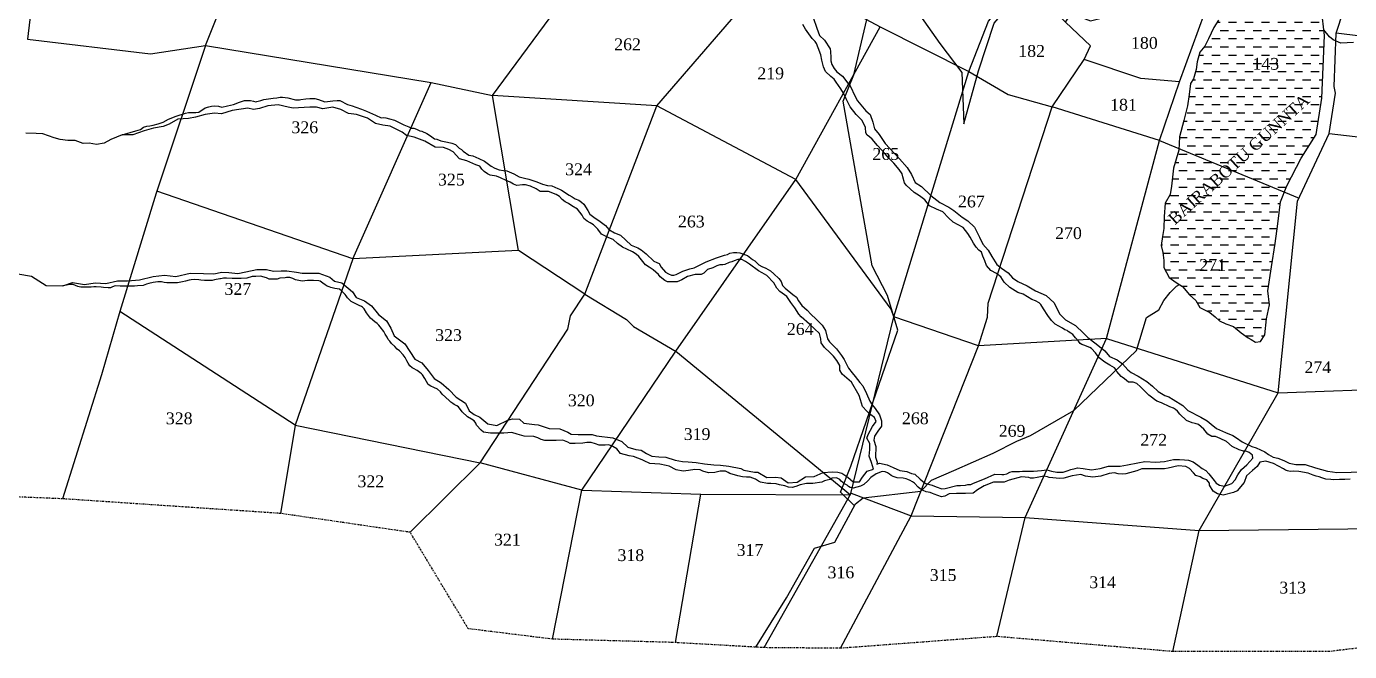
# Model space of a CAD drawing. Header units: millimetres. Extents: x 838 to 3141, y -219 to 909.
# Drawn here: x 2158.3 to 2559.2, y 184.4 to 373.8 of the extents above; entities that cross this region are included whole.
import ezdxf

# ---------------------------------------------------------------- set-up
doc = ezdxf.new("R2010")
doc.units = ezdxf.units.MM
doc.header["$MEASUREMENT"] = 0
doc.linetypes.add('ACAD_ISO07W100', pattern=[3, 0, -3])
doc.linetypes.add('BORDER', pattern=[1.75, 0.5, -0.25, 0.5, -0.25, 0, -0.25])
doc.layers.add('FOOTPATH', color=150, linetype='ACAD_ISO07W100', lineweight=30)
doc.layers.add('VILL_BOUNDARY', color=6, linetype='BORDER', lineweight=30)
for name, color, linetype in [('NALA', 4, 'Continuous'), ('SURVEY_BND', 7, 'Continuous'), ('TEXT', 7, 'Continuous'), ('WATER_BODY', 4, 'Continuous')]:
    doc.layers.add(name, color=color, linetype=linetype)
doc.styles.get("Standard").update_dxf_attribs({"font": 'TIMES.TTF', "height": 3.574})

msp = doc.modelspace()

# ---------------------------------------------------------------- hatches: boundary and pattern name
at = {"layer": 'WATER_BODY'}
h = msp.add_hatch(dxfattribs=at)
h.set_pattern_fill('DASH', color=256, scale=20, angle=180, style=0)
h.paths.add_polyline_path([(2550.82, 352.02), (2551.62, 371.09), (2550.75, 378.89), (2549.65, 387.04), (2548.05, 392.43), (2544.4, 394.76), (2539.37, 394.98), (2535.43, 392.36), (2532.44, 384.63), (2530.83, 382.74), (2527.3, 381.22), (2524.77, 379.2), (2522.84, 377.24), (2519.52, 375.64), (2518.06, 373.48), (2516.44, 370.02), (2515.37, 367.8), (2513.88, 366), (2513.09, 363.05), (2512.7, 360.74), (2511.94, 357.87), (2511, 356.48), (2510.64, 353.15), (2510.14, 349.75), (2509.01, 345.25), (2507.66, 340.31), (2507.51, 336.81), (2539.47, 323.64), (2540.17, 325.51), (2544.54, 333.87), (2549.07, 341.01)])
h.paths.add_polyline_path([(2538.34, 320.62), (2539.47, 323.64), (2507.51, 336.81), (2507.48, 336.29), (2505.86, 330.85), (2505.27, 325.39), (2504.87, 322.83), (2503.34, 320.27), (2503.02, 316.18), (2502.94, 312.55), (2502.54, 310.2), (2502.18, 307.45), (2502.63, 305.32), (2502.98, 302.93), (2502.98, 300.76), (2504.53, 297.77), (2506.71, 296.22), (2508.61, 294.98), (2510.74, 292.45), (2512.6, 290.81), (2513.89, 288.6), (2516.93, 287.13), (2518.49, 285.85), (2519.84, 284.58), (2521.75, 283.66), (2524.02, 282.88), (2526.35, 281.01), (2528.48, 279.45), (2529.38, 278.97), (2530.75, 278.19), (2532.21, 278.37), (2533.52, 280.34), (2534.1, 285.22), (2534.91, 289.45), (2534.47, 293.68), (2535.57, 301), (2536.67, 308.01), (2537.47, 313.99)])

# ---------------------------------------------------------------- linework, layer by layer
at = {"layer": 'FOOTPATH', "linetype": 'ByBlock'}
for points in [[(2442.32, 344.27), (2446.84, 360.38), (2451.55, 374.77), (2458.46, 382.96), (2464.87, 394.03), (2466.8, 397.05), (2469.23, 406.16), (2487.06, 432.33), (2494.53, 449.64), (2499.38, 466.24), (2522.39, 487.69), (2527.11, 503.33), (2539.16, 567.95)], [(2427.82, 563.4), (2421.98, 553.09), (2410.36, 535.43), (2392.98, 523.27), (2389.63, 507.2), (2388.03, 480.89), (2385.98, 452.83), (2396.79, 433.54), (2407.63, 405.62), (2416.86, 394.49), (2435.12, 368.65), (2441.71, 359.85), (2442.32, 344.27)], [(2409.19, 228.59), (2404.94, 232.66), (2408.16, 240.54), (2422.39, 281.83), (2419.22, 292.27), (2414.55, 301.25), (2405.8, 351.2), (2408.99, 359.15), (2417.16, 394.07)], [(2379.3, 185.76), (2388.59, 200.71), (2397.15, 215.71), (2403.27, 217.57), (2409.5, 229.17), (2411.82, 231.02), (2429.34, 232.97), (2432.56, 236.36), (2439.33, 239.26), (2451.19, 244.55), (2458.39, 248.11), (2462.56, 249.88), (2475.63, 257.45), (2494.67, 275.61), (2497.74, 285.65), (2501.39, 287.95), (2502.92, 290.77), (2504.84, 293.2), (2506.76, 295.11), (2507.66, 295.6)]]:
    msp.add_lwpolyline(points, dxfattribs=at)
at = {"layer": 'NALA', "linetype": 'ByBlock'}
for points in [[(2187.31, 340.92), (2191.43, 342.14), (2192.93, 342.56), (2193.84, 343.24), (2194.81, 343.53), (2195.76, 343.7), (2196.7, 343.89), (2198.26, 344.31), (2199.79, 344.83), (2201.39, 345.65), (2203.67, 346.56), (2206.57, 347.51), (2207.45, 347.71), (2208.62, 347.71), (2209.69, 347.71), (2210.54, 347.84), (2212.53, 349.14), (2213.63, 349.4), (2214.38, 349.66), (2215.32, 349.69), (2216.53, 349.66), (2217.5, 349.33), (2219.24, 349.7), (2221.06, 350.18), (2222.92, 350.87), (2224.38, 351.32), (2225.3, 351.39), (2226.24, 351.39), (2227.12, 351.16), (2227.8, 350.96), (2228.09, 351), (2229.4, 351.39), (2230.27, 351.65), (2233.12, 352.05), (2234.23, 352.18), (2235.17, 352.37), (2235.89, 352.34), (2237.55, 352.21), (2239.83, 351.59), (2241.09, 351.59), (2241.52, 351.65), (2242.98, 351.82), (2244.2, 351.98), (2245.69, 351.98), (2246.86, 351.62), (2248.72, 350.94), (2251.13, 351.23), (2252.49, 351.36), (2253.31, 351.33), (2255.63, 350.16), (2257.06, 349.77), (2258.11, 349.31), (2259.9, 348.69), (2261.39, 348.14), (2264.06, 346.94), (2265.79, 346.12), (2266.56, 346.17), (2267.26, 346.13), (2268.33, 345.79), (2269.82, 345.42), (2271.1, 344.81), (2272.72, 344.01), (2274.15, 343.38), (2274.97, 342.93), (2275.73, 342.96), (2276.51, 342.7), (2277.55, 342.2), (2278.11, 342.05), (2279.67, 341.38), (2280.71, 340.67), (2281.96, 339.78), (2282.71, 339.6), (2283.89, 339.16), (2285.92, 338.7), (2287.19, 338.44), (2288.32, 338.02), (2289.44, 336.96), (2290.13, 336.49), (2290.69, 335.96), (2292.35, 334.8), (2293.62, 334.55), (2295.37, 333.78), (2297.11, 332.98), (2299.12, 331.51), (2300.27, 330.81), (2301.52, 330.37), (2302.91, 330.1), (2303.88, 330), (2305.96, 329.14), (2307.62, 328.22), (2309.26, 327.84), (2310.55, 327.57), (2312.97, 326.71), (2314.68, 326), (2316.2, 325.63), (2317.49, 325.51), (2319.34, 324.71), (2319.84, 324.54), (2320.4, 324.21), (2322.73, 322.71), (2323.73, 322.17), (2324.59, 321.58), (2325.74, 321.17), (2326.52, 320.59), (2327.18, 320), (2328.47, 318.03), (2329.04, 316.88), (2330.28, 316.01), (2332.12, 314.67), (2333.8, 313.49), (2334.77, 312.3), (2336.55, 311.24), (2338.29, 310.53), (2341.51, 307.55), (2343.53, 306.71), (2344.57, 306.13), (2346.11, 304.88), (2348.39, 302.65), (2349.38, 302.24), (2350, 301.98), (2350.66, 300.89), (2351.94, 299.34), (2352.88, 298.81), (2353.8, 298.47), (2354.45, 298.47), (2355.17, 298.67), (2356.21, 299.1), (2357.17, 299.63), (2359.35, 300.4), (2360.65, 300.71), (2364.29, 302.52), (2367.45, 303.73), (2369.88, 304.47), (2370.75, 304.72), (2371.47, 305.11), (2372.57, 305.34), (2373.61, 305.32), (2374.45, 305.17), (2376.77, 304.41), (2378.35, 303.16), (2379.07, 302.81), (2380.23, 301.56), (2381.14, 301.03), (2382.35, 300.6), (2383.77, 299.73), (2384.83, 298.84), (2386.26, 297.46), (2386.96, 296.52), (2387.39, 295.36), (2388.17, 294.55), (2390.5, 292.59), (2391.62, 291.78), (2392.25, 290.64), (2393.27, 289.22), (2394.92, 287.85), (2396.04, 286.58), (2397.59, 285.15), (2399.4, 283.3), (2400.42, 281.65), (2401.09, 279.13), (2401.67, 278.2), (2402.56, 277.35), (2403.74, 276.12), (2405.28, 274.14), (2406.11, 272.87), (2407.38, 270.23), (2408.5, 268.87), (2409.39, 267.7), (2410.87, 265.93), (2411.73, 264.9), (2412.9, 262.58), (2413.89, 260.28), (2414.6, 259.21), (2415.44, 258.04), (2416.83, 256.1), (2417.44, 254.32), (2417.36, 252.67), (2416.32, 251.19), (2415.3, 249.7), (2415.07, 248.46), (2415.7, 246.57), (2415.62, 243.27), (2416.04, 241.83), (2416, 241.18), (2416.77, 241.49), (2419.1, 241.02), (2420.91, 240.17), (2422.98, 239.31), (2425.1, 238.92), (2426.53, 238.39), (2427.54, 238.19), (2429.07, 236.66), (2430.32, 235.67), (2430.82, 235.3), (2432.32, 234.97), (2432.73, 234.86), (2433.95, 234.32), (2435.65, 233.68), (2436.72, 233.8), (2440.19, 234.69), (2441.37, 234.69), (2442.85, 234.82), (2443.52, 235.01), (2444.47, 235.06), (2445.07, 235.31), (2445.83, 235.63), (2448.6, 236.79), (2451.74, 238.15), (2453.87, 238.04), (2454.49, 238.04), (2455.37, 238.31), (2456.29, 238.8), (2457.03, 238.94), (2458.1, 238.94), (2459.23, 238.96), (2460.15, 239.03), (2463.48, 239.1), (2465.91, 239.28), (2467.45, 239.48), (2468.87, 239.07), (2470.54, 238.77), (2472.4, 238.79), (2473.65, 239.2), (2474.75, 239.61), (2476.03, 239.92), (2476.78, 240.04), (2478.49, 239.92), (2481.02, 239.46), (2483.63, 239.84), (2486.23, 240.6), (2487.39, 240.54), (2489.71, 240.54), (2491.91, 240.95), (2495.02, 241.56), (2497.16, 242.02), (2500.5, 241.79), (2503.14, 241.96), (2505.88, 242.6), (2507.68, 242.57), (2509.16, 242.54), (2510.41, 242.4), (2511.86, 241.87), (2513.22, 240.89), (2514.53, 239.9), (2515.68, 239.24), (2516.61, 238.31), (2518.17, 236.27), (2518.76, 235.47), (2519.82, 234.84), (2521.32, 234.51), (2523.53, 235.34), (2524.56, 236.49), (2525.33, 237.92), (2526.52, 239.6), (2528.13, 240.97), (2529.88, 243.02), (2529.82, 243.96), (2529.29, 244.33), (2528.82, 244.73), (2528.13, 245.01), (2527.43, 245.12), (2527.05, 245.14), (2525.77, 245.51), (2523.62, 246.55), (2521.97, 248.1), (2520.01, 248.98), (2518.64, 249.57), (2517.52, 249.6), (2516.3, 250.28), (2515.09, 251.81), (2513.41, 253.22), (2512.44, 253.47), (2511.48, 253.72), (2509.79, 254.46), (2507.8, 256.31), (2507.11, 257.24), (2506.46, 257.74), (2505.87, 258.15), (2504.78, 258.58), (2502.25, 259.74), (2500.85, 260.3), (2500.1, 260.73), (2499.23, 261.48), (2498.35, 262.1), (2497.61, 262.85), (2495.86, 264.62), (2494.81, 265.58), (2493.62, 266.02), (2492.19, 266.02), (2491.02, 266.99), (2490.31, 267.55), (2489.99, 267.76), (2488.71, 269.25), (2488.43, 269.91), (2487.99, 270.35), (2486.59, 271.2), (2485.09, 272.11), (2483.33, 273.44), (2482.29, 274.87), (2480.99, 276.18), (2480.57, 276.57), (2479.74, 276.84), (2478.97, 277.12), (2478.09, 277.46), (2477.61, 277.78), (2477.08, 278.49), (2476.22, 279.45), (2475.39, 280.5), (2474.78, 280.9), (2473.94, 281.41), (2473.61, 281.65), (2472.96, 281.93), (2472.22, 282.35), (2469.98, 283.58), (2469.4, 284.19), (2468.96, 284.75), (2467.75, 286.26), (2466.52, 288.27), (2465.69, 289.58), (2465.14, 290.05), (2464.1, 290.67), (2462.95, 291.08), (2460.33, 292.71), (2458.72, 293.2), (2456.26, 294.75), (2454.53, 296.37), (2453.51, 297.98), (2452.28, 298.91), (2450.52, 299.84), (2449.21, 301.4), (2448.68, 302.78), (2448.1, 304.15), (2447.68, 305.38), (2446.9, 306.02), (2446.07, 306.91), (2445.3, 308.17), (2444.31, 309.95), (2443.56, 311.07), (2442.13, 312.85), (2439.15, 314.45), (2437.7, 315.81), (2436.03, 317.62), (2434.1, 318.46), (2431.98, 319.44), (2430.58, 321.23), (2428.88, 322.48), (2427.3, 323.49), (2424.84, 325.68), (2424.33, 326.45), (2423.89, 328.21), (2423.65, 329.1), (2422.72, 330.5), (2421.14, 332.34), (2419.68, 333.77), (2418.55, 335.2), (2416.19, 337.7), (2414.55, 339.68), (2413.74, 340.34), (2413.05, 340.9), (2412.64, 341.56), (2412.52, 343.14), (2412.07, 344.3), (2411.44, 345.43), (2409.77, 347.1), (2407.86, 349.47), (2407.21, 350.81), (2406.73, 351.88), (2405.92, 353.59), (2405.12, 354.86), (2403.62, 356.87), (2403.09, 357.8), (2402.07, 358.66), (2400.43, 360.15), (2399.81, 361.55), (2399.29, 363.57), (2399.03, 365.2), (2398.19, 367.26), (2397.68, 368.66), (2397.27, 369.26), (2396.43, 370.09), (2394.34, 372.92), (2393.53, 374.42)], [(2396.7, 376.51), (2397.78, 373.22), (2398.65, 371.03), (2400.15, 369.61), (2401.82, 367.04), (2402, 366.18), (2402.1, 364.35), (2402.07, 363.39), (2402.36, 362.3), (2403.05, 361.08), (2403.91, 359.99), (2405.59, 358.68), (2407.17, 356.62), (2407.86, 355.82), (2409.4, 352.55), (2410.18, 351.22), (2412.63, 348.18), (2413.92, 347.15), (2414.74, 344.83), (2415.25, 342.77), (2416.71, 341.06), (2418.56, 338.31), (2422.82, 333.69), (2425.14, 331.07), (2426.52, 328.92), (2427.65, 326.54), (2429.5, 325.34), (2432.36, 322.54), (2435.09, 320.5), (2437.79, 319.07), (2439.35, 318.01), (2441.83, 316), (2443.58, 314.91), (2445.58, 312.95), (2446.43, 311.41), (2447.11, 310), (2448.06, 307.85), (2449.75, 306.06), (2450.85, 304.11), (2452.32, 301.65), (2453.72, 300.6), (2455.74, 299.12), (2457.05, 297.62), (2458.67, 296.49), (2461.52, 295.25), (2464.04, 293.71), (2467.31, 292.26), (2469.69, 290.04), (2471.37, 286.71), (2473.17, 284.96), (2476.18, 283.2), (2478.58, 280.87), (2479.96, 279.59), (2482.49, 277.6), (2485.05, 275.51), (2486.48, 273.81), (2488.84, 272.77), (2490.42, 271.55), (2492.01, 269.8), (2493, 268.92), (2495.17, 267.87), (2497.81, 266.2), (2499.48, 264.85), (2501.27, 263.16), (2503.2, 261.99), (2504.45, 261.54), (2505.81, 260.79), (2508.69, 259), (2510.18, 257.49), (2514.2, 255.38), (2516.03, 254.36), (2517.26, 253.26), (2518.9, 251.98), (2521.64, 250.74), (2523.86, 249.91), (2525, 249.17), (2526.7, 248), (2529.58, 246.59), (2530.93, 246.09), (2533.59, 244.88), (2534.63, 244.15), (2536.07, 243.31), (2537.51, 243), (2539.26, 242.27), (2540.93, 241.46), (2542.89, 241.04), (2545.81, 241.04), (2548.91, 240.09), (2552.52, 239.05), (2554.06, 238.84), (2555.36, 238.71), (2564.07, 238.84)], [(2560.46, 368.93), (2556.61, 368.73), (2554.22, 369.75), (2553.15, 370.68), (2551.43, 372.8)], [(2155.73, 298.82), (2159.86, 298.16), (2164.28, 295.34), (2169.32, 295.23), (2172.27, 296.2), (2175.95, 295.62), (2179.19, 296.14), (2182.39, 295.94), (2185.93, 296.69), (2188.96, 296.69), (2192.55, 297.03), (2196.75, 298.01), (2200.19, 298.43), (2203.63, 298.03), (2207.98, 299.02), (2212.03, 298.96), (2215.16, 298.87), (2217.55, 299.31), (2219.62, 299.29), (2222.42, 298.93), (2224.76, 299.46), (2228.15, 300.19), (2231.09, 300.17), (2233.14, 299.66), (2235.56, 299.71), (2237.2, 299.77), (2240.13, 299.35), (2241.9, 299.09), (2246.96, 299), (2250.29, 297.81), (2251.66, 296.6), (2253.89, 296.07), (2257.12, 293.35), (2258.22, 291.69), (2260.78, 290.66), (2262.84, 289.19), (2265.05, 286.56), (2267.41, 284.62), (2268.75, 282.4), (2269.73, 280.05), (2272.99, 277.65), (2276.04, 273.01), (2278.09, 271.84), (2280.1, 269.61), (2281.87, 267.11), (2283.97, 265.83), (2286.35, 263.85), (2288.49, 261.49), (2291.35, 259.65), (2292.45, 257.38), (2293.95, 256.21), (2295.72, 255.45), (2298.08, 253.4), (2300.84, 252.94), (2304.15, 254.53), (2305.58, 254.93), (2307.75, 254.82), (2309.04, 253.64), (2312.26, 253.16), (2313.37, 253.07), (2316.7, 251.99), (2319.9, 251.92), (2322.39, 250.91), (2323.38, 250.25), (2325.5, 250.21), (2328.02, 250.21), (2329.69, 250.21), (2331.08, 249.74), (2335.98, 249.17), (2338.7, 248.09), (2340.5, 246.37), (2342.97, 245.62), (2344.61, 245.4), (2346.24, 244.44), (2347.82, 243.59), (2349.96, 243.37), (2352.1, 243.31), (2354.86, 242.41), (2357.06, 242.02), (2358.87, 241.85), (2361.23, 241.74), (2363.77, 241.28), (2366.59, 240.95), (2368.62, 240.89), (2371.15, 240.55), (2374.76, 239.88), (2375.72, 239.37), (2378.9, 238.79), (2379.92, 238.73), (2382.68, 237.16), (2385.33, 237.27), (2387.02, 237.04), (2389.11, 235.52), (2391.81, 235.75), (2394.4, 237.38), (2397, 237.44), (2399.76, 238.62), (2402.46, 238.85), (2404.15, 238.79), (2405.39, 238.45), (2407.25, 237.21), (2408.78, 235.86), (2410.75, 235.81), (2411.65, 237.27), (2413.03, 239.02), (2415.01, 239.64), (2414.39, 241.66), (2413.65, 243.58), (2413.82, 245.6), (2413.82, 247.46), (2412.92, 249.04), (2413.32, 250.22), (2414.67, 252.61), (2415.8, 254.13), (2415.29, 255.31), (2414.22, 256.16), (2412.92, 257.23), (2411.62, 258.64), (2411, 260.66), (2410.61, 262.01), (2408.34, 266.02), (2405.5, 268.41), (2404.77, 269.68), (2404.77, 271.1), (2403.89, 272.61), (2402.91, 273.88), (2401.74, 275.05), (2400.12, 276.54), (2399.14, 277.9), (2399, 279.17), (2398.6, 280.79), (2395.62, 283.57), (2393.08, 285.82), (2392.39, 286.67), (2391.12, 288.53), (2389.94, 290.19), (2388.67, 291.95), (2386.62, 293.51), (2385.69, 294.54), (2384.76, 296.1), (2382.71, 298.3), (2381.29, 299.18), (2380.12, 299.71), (2377.37, 301.79), (2376.2, 302.57), (2375.12, 303.21), (2373.91, 303.21), (2372.8, 302.77), (2372.08, 302.52), (2371.22, 302.26), (2369.94, 301.69), (2369.31, 301.62), (2368.37, 301.6), (2367.48, 301.25), (2366.35, 300.63), (2364.73, 300.11), (2363.62, 299.09), (2362.74, 298.67), (2361.9, 298.67), (2360.97, 298.66), (2358.58, 298.07), (2356.94, 296.99), (2355.46, 296.45), (2354.08, 296.45), (2352.55, 296.43), (2351.71, 296.78), (2350.31, 297.89), (2349.79, 298.6), (2348.19, 300.1), (2347.06, 300.86), (2345.91, 301.61), (2343.83, 304.06), (2343.08, 304.78), (2342, 305.56), (2340.27, 306.32), (2338.9, 306.94), (2337.42, 307.99), (2336.08, 309.2), (2334.76, 309.79), (2332.55, 310.89), (2331.49, 312.33), (2330.12, 313.68), (2329.1, 314.3), (2328.18, 314.81), (2327.19, 315.59), (2326.7, 316.61), (2325.33, 318.46), (2323.58, 319.49), (2322.52, 320.17), (2321.53, 320.63), (2320.69, 321.41), (2319.88, 322.27), (2318.81, 322.88), (2316.49, 323.8), (2313.97, 323.75), (2312.81, 324.61), (2311.03, 325.38), (2309.59, 325.8), (2308.63, 325.8), (2306.88, 325.58), (2305.91, 326.01), (2304.89, 326.58), (2303.7, 327.14), (2302.01, 327.95), (2300.72, 328.43), (2298.87, 328.76), (2298.04, 329.14), (2297.04, 329.83), (2296.34, 330.56), (2295.73, 331.5), (2294.49, 331.9), (2291.77, 333.06), (2289.51, 333.65), (2287.59, 335.81), (2286.27, 336.54), (2284.74, 337.1), (2282.21, 337.18), (2279.03, 339.02), (2275.76, 340.27), (2273.48, 340.74), (2272.19, 341.81), (2268.56, 343.58), (2266.32, 343.92), (2264.13, 344.35), (2261.64, 346.03), (2258.37, 347.1), (2255.96, 347.4), (2253.57, 348.65), (2251.13, 349.34), (2248.18, 348.86), (2246.17, 349.31), (2244.23, 349.31), (2240.72, 349.1), (2239.15, 349.05), (2237.59, 349.31), (2234.64, 350.03), (2231.46, 349.71), (2228.9, 348.97), (2227.15, 348.62), (2225.43, 349.07), (2220.71, 348.36), (2217.47, 347.35), (2215.3, 347.48), (2212.52, 347.16), (2209.58, 346.26), (2207.4, 345.86), (2204.22, 345.68), (2201.59, 344.16), (2199.73, 343.47), (2196.83, 342.94), (2193.99, 342.12), (2190.57, 341), (2187.31, 340.92), (2183.93, 339.57), (2181.86, 338.46), (2179.52, 338.06), (2177.35, 338.4), (2175.49, 338.33), (2173.05, 339.25), (2170.88, 339.23), (2168.56, 339.49), (2166.78, 340.02), (2165.06, 340.63), (2163.31, 341.27), (2161.24, 341.4), (2158.16, 341.45)], [(2559.38, 236.61), (2557.75, 236.57), (2556.15, 236.57), (2554.26, 236.47), (2553.51, 236.54), (2552.06, 236.64), (2550.78, 237.03), (2549.96, 237.39), (2549.07, 237.6), (2548.22, 237.89), (2546.69, 238.42), (2543.88, 238.99), (2542.19, 239.02), (2541.2, 238.95), (2540.38, 239.17), (2539.81, 239.34), (2539.2, 239.81), (2536.22, 241.4), (2533.84, 242.08), (2532.02, 241.83), (2531.27, 240.52), (2529.82, 239.31), (2528, 237.67), (2527.28, 235.67), (2525.19, 233.15), (2524.05, 232.65), (2520.88, 231.8), (2519.16, 232.23), (2518.67, 232.47), (2517.85, 232.97), (2516.82, 234.78), (2516.74, 235.39), (2516.42, 235.96), (2515.96, 236.45), (2515.36, 236.67), (2514.75, 236.84), (2513.97, 237.31), (2512.62, 237.8), (2511.91, 238.59), (2510.7, 239.86), (2509.63, 240.47), (2507.32, 240.68), (2504.29, 240.01), (2503.18, 239.8), (2502.01, 239.8), (2500.77, 239.8), (2498.49, 239.8), (2496.32, 239.8), (2494.72, 239.16), (2491.47, 238.27), (2490.37, 238.2), (2489.12, 238.27), (2487.99, 238.52), (2486.35, 238.41), (2483.83, 237.6), (2481.43, 237.24), (2479.26, 237.52), (2477.77, 238.02), (2475.21, 237.7), (2472.68, 236.96), (2471.44, 236.85), (2468.25, 237.2), (2467.72, 237.34), (2466.59, 237.58), (2464.59, 237.13), (2463.42, 236.95), (2462.56, 236.98), (2462.07, 237.2), (2459.86, 237.34), (2456.06, 236.38), (2454.6, 235.78), (2453.03, 235.78), (2451.36, 235.74), (2448.51, 234.59), (2446.52, 233.45), (2445.21, 232.37), (2442.82, 232.26), (2441.51, 232.26), (2440.09, 232.26), (2437.93, 232.2), (2436.63, 231.52), (2435.55, 231.29), (2433.41, 232.11), (2432.87, 232.28), (2432.18, 232.58), (2430.97, 232.83), (2429.99, 233.2), (2429.15, 233.69), (2428.54, 234.24), (2427.42, 235.4), (2426.75, 235.87), (2426.13, 236.22), (2425.38, 236.52), (2424.84, 236.77), (2424.01, 236.91), (2422.17, 237.06), (2420.95, 237.46), (2420.38, 237.79), (2419.86, 238.18), (2419.19, 238.54), (2418.52, 238.89), (2417.57, 238.99), (2415.8, 238.3), (2414.14, 237.17), (2413.24, 236.09), (2412.02, 234.99), (2411.08, 234.48), (2408.77, 233.88), (2407.92, 234.17), (2407.4, 234.44), (2406.95, 234.78), (2406.03, 235.33), (2405.67, 235.64), (2405.22, 235.99), (2404.77, 236.54), (2404.4, 236.77), (2403.72, 237.04), (2402.44, 236.99), (2401.81, 236.58), (2400.97, 236.38), (2400.17, 236.09), (2399.31, 235.78), (2396.62, 235.36), (2395.66, 235.35), (2394.66, 235.36), (2392.8, 234.97), (2391.41, 234.45), (2390.36, 234.09), (2389.25, 234.23), (2388.13, 234.6), (2386.51, 234.97), (2385.53, 235.24), (2383.85, 235.38), (2382.85, 235.3), (2380.73, 235.73), (2380.12, 236.05), (2379.22, 236.63), (2377.57, 237.24), (2376.5, 237.28), (2375.24, 237.34), (2373.91, 237.61), (2371.5, 238.34), (2370.99, 238.63), (2370.16, 239.02), (2368.52, 239.02), (2366.92, 238.67), (2365, 238.61), (2363.23, 239.1), (2362.5, 239.45), (2360.8, 239.53), (2358.94, 239.32), (2357.31, 239.06), (2355.16, 239.45), (2353.1, 240.61), (2352.18, 240.75), (2350.28, 241.2), (2347.2, 241.44), (2345.49, 242.21), (2344.84, 242.52), (2342.24, 243.54), (2340.97, 243.67), (2338.29, 244.42), (2337.17, 245.88), (2336.05, 246.55), (2334.74, 247.06), (2333.72, 246.92), (2331.91, 246.94), (2330.72, 247.39), (2329.41, 247.75), (2328.15, 247.75), (2326.92, 247.59), (2324.57, 247.45), (2323.1, 247.45), (2322.33, 247.9), (2320.87, 248.41), (2318.81, 248.39), (2316.7, 248.31), (2315.38, 248.31), (2314.3, 248.68), (2313.3, 249.15), (2312.05, 249.58), (2309.09, 249.68), (2307.05, 250.27), (2305.36, 250.8), (2302.96, 250.53), (2300.47, 250.53), (2298.94, 250.53), (2296.83, 250.84), (2296.08, 251.51), (2294.74, 252.98), (2294.47, 253.57), (2294, 254.27), (2293.21, 254.84), (2291.92, 255.54), (2290.38, 257.01), (2289.26, 258.54), (2288.69, 258.82), (2287.89, 259.27), (2287.54, 259.54), (2286.87, 259.97), (2286.46, 260.46), (2284.34, 262.41), (2283.75, 263.15), (2282.87, 263.91), (2281.76, 264.42), (2280.88, 264.83), (2280.05, 265.34), (2279, 267.14), (2278.3, 268.25), (2278.07, 268.56), (2277.56, 268.95), (2277.14, 269.27), (2276.74, 269.56), (2275.57, 270.16), (2275.19, 270.41), (2274.53, 270.97), (2273.99, 271.83), (2273.59, 272.51), (2273.11, 273.5), (2272.81, 273.88), (2272.48, 274.28), (2271.36, 275.52), (2270.66, 276.04), (2269.94, 276.87), (2268.96, 277.73), (2268.47, 278.46), (2267.96, 278.98), (2267.62, 279.71), (2267.04, 280.57), (2266.66, 281.35), (2265.54, 282.81), (2265.12, 283.29), (2264.57, 283.79), (2263.9, 284.28), (2262.62, 285.46), (2261.4, 287.08), (2260.66, 288.2), (2260.2, 288.74), (2259.81, 288.99), (2259.19, 289.29), (2258.13, 289.75), (2256.73, 290.46), (2255.62, 291.6), (2255.21, 292.15), (2254.86, 292.63), (2254.41, 293.1), (2253.84, 293.74), (2253.22, 294.22), (2252.45, 294.27), (2251.77, 294.41), (2250.99, 294.56), (2250.61, 294.68), (2250.02, 294.92), (2249.45, 295.15), (2248.8, 295.49), (2248.12, 296.03), (2247.3, 296.59), (2246.91, 296.7), (2245.34, 296.86), (2244.83, 296.82), (2244.22, 296.8), (2243.51, 296.8), (2241.85, 296.66), (2239.9, 297.02), (2239.02, 297.4), (2238.15, 297.7), (2237.09, 297.7), (2236.68, 297.62), (2235.15, 297.57), (2234.27, 297.28), (2233.6, 297.23), (2231.91, 297.28), (2231.07, 297.6), (2229.28, 298.15), (2227.87, 298.01), (2226.68, 298.01), (2225.09, 297.51), (2223.38, 297.4), (2220.62, 297.45), (2218.95, 297.55), (2218.39, 297.57), (2218, 297.54), (2217.65, 297.46), (2217.12, 297.31), (2216.89, 297.31), (2215.29, 297.01), (2214.6, 296.86), (2213.73, 296.83), (2213.07, 296.81), (2212.29, 296.81), (2211.22, 296.95), (2210.57, 297.05), (2209.12, 297.09), (2208.21, 297.02), (2207.65, 296.92), (2206.57, 296.63), (2205.66, 296.4), (2204.13, 296.12), (2201.58, 296.07), (2200.87, 296.07), (2200.05, 296.23), (2199.26, 296.46), (2198.14, 296.4), (2196.75, 296.22), (2195.38, 295.91), (2194.7, 295.76), (2193.73, 295.32), (2192.03, 295.19), (2191.07, 295.13), (2189.6, 295.06), (2187.26, 295.14), (2186.76, 295.09), (2185.38, 295.18), (2184.9, 295.06), (2184.25, 294.8), (2183.78, 294.59), (2183.11, 294.61), (2181.71, 294.7), (2180.98, 294.83), (2179.51, 294.93), (2178.73, 294.88), (2177.92, 294.83), (2175.4, 294.82), (2174.78, 294.79), (2174.29, 294.94), (2173.9, 295.01), (2172.49, 295.59), (2172.04, 295.59), (2171.54, 295.59), (2171.02, 295.56), (2169.32, 295.23)]]:
    msp.add_lwpolyline(points, dxfattribs=at)
at = {"layer": 'SURVEY_BND'}
for points in [[(2271.37, 524.05), (2268.38, 559.29), (2229.93, 532.28), (2213.37, 498.57), (2183.88, 493.05), (2172.68, 488.19), (2158.68, 369.95), (2195.94, 365.44), (2212.61, 367.99), (2243.01, 444.1)], [(2212.61, 367.99), (2280.92, 356.85), (2299.54, 352.86), (2325.89, 388.59), (2344.03, 434.42)], [(2391.45, 327.45), (2349.38, 349.72), (2384.87, 390.95), (2417.04, 373.69)], [(2593.74, 362.29), (2578.1, 368.9), (2555.19, 371.7), (2557.34, 378.49), (2556.86, 384.12), (2555.66, 386.76), (2576.12, 392.44), (2581.69, 392.58)], [(2443.84, 360.1), (2449.87, 375.34), (2460.28, 387.96), (2473.2, 375.09)], [(2507.66, 357.01), (2495.94, 358), (2478.82, 363.73), (2480.7, 367.95), (2473.2, 375.09), (2474.84, 377.67), (2480.7, 375.44), (2483.51, 376.15), (2488.24, 382.04)], [(2501.68, 339.21), (2507.66, 357.01), (2515.37, 378.05)], [(2421.13, 285.79), (2420.36, 288.18), (2391.45, 327.45), (2417.04, 373.69), (2443.84, 360.1)], [(2553, 341.39), (2554.97, 353.57), (2554.6, 355.58), (2555.19, 371.7)], [(2212.61, 367.99), (2197.62, 323.31), (2186.59, 287.46), (2181.06, 268.29), (2169.23, 230.7)], [(2501.68, 339.21), (2469.09, 349.41), (2478.82, 363.73)], [(2257.19, 303.37), (2280.92, 356.85)], [(2446.8, 277.06), (2421.13, 285.79), (2443.84, 360.1), (2455.76, 353.17), (2469.09, 349.41)], [(2349.38, 349.72), (2299.54, 352.86)], [(2327.53, 292.69), (2307.43, 305.95), (2299.54, 352.86)], [(2327.53, 292.69), (2349.38, 349.72)], [(2485.55, 279.26), (2446.8, 277.06), (2449.51, 285.74), (2449.76, 289.92), (2469.09, 349.41)], [(2537.59, 262.78), (2543.45, 320.82), (2553, 341.39), (2587.18, 337.37), (2576.92, 285.66), (2621.79, 285.48), (2615.71, 265.61)], [(2485.55, 279.26), (2501.68, 339.21), (2543.91, 321.81)], [(2355.12, 275.43), (2391.45, 327.45)], [(2257.19, 303.37), (2197.83, 323.92)], [(2307.43, 305.95), (2257.19, 303.37), (2239.71, 253.05), (2295.85, 241.61)], [(2295.85, 241.61), (2322.35, 282.13), (2323.19, 286.14), (2327.53, 292.69), (2340.18, 285.03), (2342.27, 282.85), (2355.22, 275.35)], [(2239.71, 253.05), (2186.59, 287.46)], [(2407.98, 231.89), (2421.13, 285.79)], [(2426.38, 225.49), (2446.8, 277.06)], [(2460.89, 225.05), (2485.55, 279.26), (2537.59, 262.78)], [(2326.58, 233.3), (2355.12, 275.43), (2407.98, 231.89)], [(2513.6, 221.1), (2537.59, 262.78), (2615.71, 265.61)], [(2239.71, 253.05), (2235.32, 226.26)], [(2326.58, 233.3), (2295.85, 241.61), (2274.63, 220.54)], [(2317.69, 188.18), (2326.58, 233.3), (2362.71, 232.11)], [(2355.01, 187.13), (2362.71, 232.11), (2407.98, 231.89)], [(2381.85, 185.61), (2408.25, 232.38), (2426.38, 225.49)], [(2404.96, 185.41), (2426.38, 225.49), (2460.89, 225.05)], [(2452.36, 188.97), (2460.89, 225.05), (2513.6, 221.1)], [(2505.63, 184.43), (2513.6, 221.1), (2612.7, 222.23)]]:
    msp.add_lwpolyline(points, dxfattribs=at)
at = {"layer": 'VILL_BOUNDARY'}
msp.add_lwpolyline([(2840.59, 243.25), (2798.1, 222.77), (2763.32, 199.6), (2748.29, 193.08), (2640.75, 191.31), (2606.21, 190.74), (2553.03, 184.43), (2505.63, 184.43), (2452.36, 188.97), (2404.96, 185.41), (2381.85, 185.61), (2354, 187.19), (2317.69, 188.18), (2292.21, 191.33), (2274.63, 220.54), (2235.32, 226.26), (2169.23, 230.7), (2096.15, 233.66)], dxfattribs=at)
at = {"layer": 'WATER_BODY'}
for points in [[(2532.21, 278.37), (2533.52, 280.34), (2534.1, 285.22), (2534.91, 289.45), (2534.47, 293.68), (2535.57, 301), (2536.67, 308.01), (2537.47, 313.99), (2538.34, 320.62), (2540.17, 325.51), (2544.54, 333.87), (2549.07, 341.01), (2550.82, 352.02), (2551.62, 371.09), (2550.75, 378.89)], [(2519.52, 375.64), (2518.06, 373.48), (2516.44, 370.02), (2515.37, 367.8), (2513.88, 366), (2513.09, 363.05), (2512.7, 360.74), (2511.94, 357.87), (2511, 356.48), (2510.64, 353.15), (2510.14, 349.75), (2509.01, 345.25), (2507.66, 340.31), (2507.48, 336.29), (2505.86, 330.85), (2505.27, 325.39), (2504.87, 322.83), (2503.34, 320.27), (2503.02, 316.18), (2502.94, 312.55), (2502.54, 310.2), (2502.18, 307.45), (2502.63, 305.32), (2502.98, 302.93), (2502.98, 300.76), (2504.53, 297.77), (2506.71, 296.22), (2508.61, 294.98), (2510.74, 292.45), (2512.6, 290.81), (2513.89, 288.6), (2516.93, 287.13), (2518.49, 285.85), (2519.84, 284.58), (2521.75, 283.66), (2524.02, 282.88), (2526.35, 281.01), (2528.48, 279.45), (2529.38, 278.97), (2530.75, 278.19), (2532.21, 278.37)]]:
    msp.add_lwpolyline(points, dxfattribs=at)

# ---------------------------------------------------------------- texts
at = {"layer": 'SURVEY_BND'}
for s, p in [('262', (2336.42, 366.58)), ('180', (2493, 367.02)), ('182', (2458.84, 364.56)), ('219', (2379.78, 357.79)), ('143', (2529.8, 360.68)), ('181', (2486.67, 348.27)), ('326', (2238.62, 341.45)), ('265', (2414.64, 333.36)), ('325', (2283.02, 325.61)), ('324', (2321.57, 328.73)), ('267', (2440.58, 318.97)), ('263', (2355.74, 312.91)), ('270', (2470.01, 309.38)), ('271', (2513.69, 299.74)), ('327', (2218.36, 292.48)), ('323', (2282.18, 278.5)), ('264', (2388.73, 280.36)), ('274', (2545.54, 268.76)), ('320', (2322.39, 258.73)), ('328', (2200.57, 253.28)), ('268', (2423.6, 253.3)), ('269', (2452.93, 249.5)), ('319', (2357.48, 248.51)), ('272', (2495.84, 246.78)), ('322', (2258.64, 234.21)), ('321', (2300.01, 216.54)), ('317', (2373.51, 213.41)), ('318', (2337.41, 211.84)), ('316', (2401.06, 206.62)), ('315', (2432.02, 205.81)), ('314', (2480.36, 203.64)), ('313', (2537.93, 202.01))]:
    msp.add_text(s, height=3.574, dxfattribs=at).set_placement(p)
at = {"layer": 'TEXT'}
msp.add_text('BAIRABOTU GUNNTA', height=3.574, rotation=42.3373, dxfattribs=at).set_placement((2506.31, 313.5))

doc.saveas('drawing.dxf')
